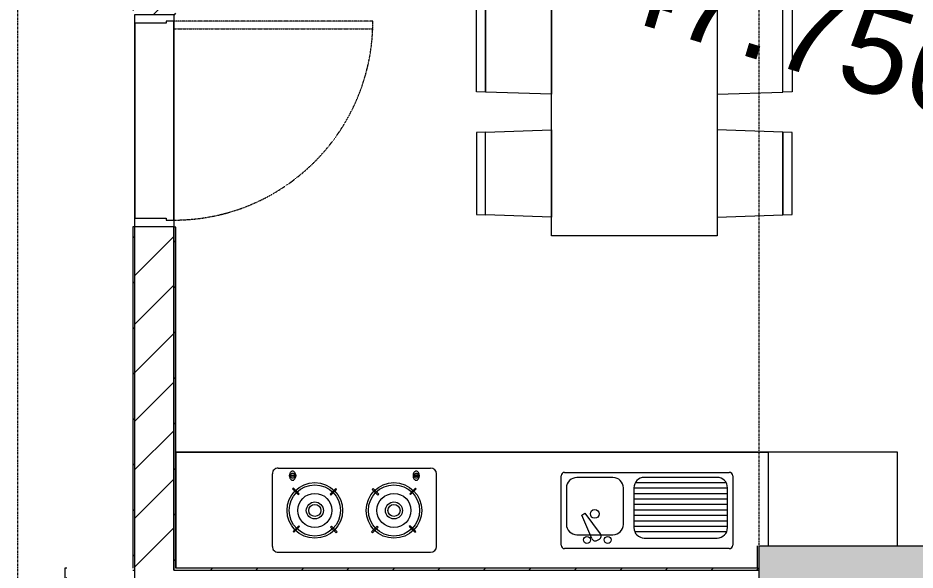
# Model space of a CAD drawing. Header units: millimetres. Extents: x -24439 to 198341, y -52871 to 149926.
# Drawn here: x 118253 to 122853, y 61837 to 64669 of the extents above; entities that cross this region are included whole.
import ezdxf

# ---------------------------------------------------------------- set-up
doc = ezdxf.new("R2010")
doc.units = ezdxf.units.MM
doc.linetypes.add('Grid Line', pattern=[22.225, 12.7, -3.175, 3.175, -3.175])
doc.linetypes.add('NET VAN', pattern=[1.06, 0.53, -0.53])
for name, color, linetype, lineweight in [('0-1', 7, 'Continuous', 5), ('A-DETL-GENF-2', 9, 'NET VAN', 9), ('A-DOOR', 31, 'Continuous', 9), ('A-DOOR-FRAM', 31, 'Continuous', 9), ('A-FLOR-1', 9, 'Continuous', 9), ('A-WALL', 113, 'Continuous', 9), ('A-WALL-3', 113, 'Continuous', 18), ('A-WALL-PATT-2', 9, 'Continuous', 9), ('A-WALL-PATT-3', 111, 'Continuous', 9), ('G-IMPT-6', 7, 'Continuous', 9), ('I-FURN', 30, 'Continuous', 9), ('I-FURN-1', 9, 'Continuous', 9), ('I-WALL-1', 253, 'Continuous', 18), ('I-WALL-3', 2, 'Continuous', 18), ('S-COLS-2', 253, 'Continuous', 18), ('S-COLS-3', 9, 'Continuous', 9), ('S-GRID-1', 1, 'Grid Line', 9)]:
    doc.layers.add(name, color=color, linetype=linetype, lineweight=lineweight)
doc.styles.add('Arial_2', font='arial_0.ttf', dxfattribs={"height": 450})
pattern_1 = [(45, (0, 0), (-116.67262, 116.67262), [])]

# ---------------------------------------------------------------- blocks, each defined once
blk = doc.blocks.new('M_Concrete-Rectangular-Column2 - 450x1300-812578-TKCS_MB ĐỊNH VỊ CAO ĐỘ THIẾT KẾ')
at = {"layer": 'S-COLS-3'}
blk.add_hatch(color=256, dxfattribs=at).paths.add_polyline_path([(-650, 225), (-650, -225), (650, -225), (650, 225), (165.2, 225)])
at = {"layer": 'S-COLS-2'}
for p, q in [((-650, 225), (650, 225)), ((-650, -225), (-650, 225)), ((650, 225), (650, -225)), ((650, -225), (-650, -225))]:
    blk.add_line(p, q, dxfattribs=at)
blk = doc.blocks.new('NCV_TKTC_KET CAU_rvt-1-TKCS_MB ĐỊNH VỊ CAO ĐỘ THIẾT KẾ')
at = {"layer": 'S-COLS-3'}
blk.add_blockref('M_Concrete-Rectangular-Column2 - 450x1300-812578-TKCS_MB ĐỊNH VỊ CAO ĐỘ THIẾT KẾ', (122702.6, 61736.9), dxfattribs=at)
blk = doc.blocks.new('HE BEP A1 - HE BEP A 2-V135-TKCS_MB ĐỊNH VỊ CAO ĐỘ THIẾT KẾ')
at = {"layer": 'I-FURN'}
for p, q in [((3700, 594.4), (3700, 0)), ((3700, 594.4), (3700, 0)), ((3175.6, 513.2), (2394, 513.2)), ((0, 479.4), (0, 0)), ((662.4, 0), (662.4, 479.4)), ((662.4, 0), (662.4, 479.4)), ((844.9, 120.7), (844.9, 476.9)), ((862.4, 494.4), (1706.9, 494.4)), ((1724.4, 476.9), (1724.4, 120.7)), ((2364, 483.2), (2364, 111.2)), ((3205.6, 483.2), (3205.6, 111.2)), ((1298.3, 440.1), (924.9, 440.1)), ((1644.4, 423.2), (1459, 423.2)), ((1602.7, 313.4), (1523.8, 418.4)), ((1541.1, 452.3), (1528.6, 445.1)), ((1566.6, 443.1), (1618.1, 322.3)), ((871.5, 386.8), (871.5, 182.3)), ((871.5, 380.9), (1351.6, 380.9)), ((876.4, 408.9), (1346.8, 408.9)), ((1351.6, 182.3), (1351.6, 386.8)), ((1405.6, 369.9), (1405.6, 183.2)), ((1697.8, 183.2), (1697.8, 369.9)), ((2474.5, 410.3), (2470.1, 405.9)), ((2470.1, 405.9), (2499.2, 376.7)), ((2503.6, 381.1), (2474.5, 410.3)), ((2499.2, 376.7), (2503.6, 381.1)), ((2692.1, 413), (2663, 383.9)), ((2663, 383.9), (2667.3, 379.5)), ((2667.3, 379.5), (2696.5, 408.6)), ((2696.5, 408.6), (2692.1, 413)), ((2873.2, 408.6), (2877.5, 413)), ((2902.3, 379.5), (2873.2, 408.6)), ((2877.5, 413), (2906.7, 383.9)), ((2906.7, 383.9), (2902.3, 379.5)), ((3066, 381.1), (3095.1, 410.3)), ((3070.4, 376.7), (3066, 381.1)), ((3099.5, 405.9), (3070.4, 376.7)), ((3095.1, 410.3), (3099.5, 405.9)), ((871.5, 352.9), (1351.6, 352.9)), ((871.5, 324.9), (1351.6, 324.9)), ((1618.1, 322.3), (1602.7, 313.4)), ((871.5, 296.9), (1351.6, 296.9)), ((871.5, 268.9), (1351.6, 268.9)), ((871.5, 240.9), (1351.6, 240.9)), ((871.5, 212.9), (1351.6, 212.9)), ((871.5, 184.9), (1351.6, 184.9)), ((2467.4, 188.3), (2496.5, 217.4)), ((2471.8, 183.9), (2467.4, 188.3)), ((2500.9, 213), (2471.8, 183.9)), ((2496.5, 217.4), (2500.9, 213)), ((2660.2, 215.8), (2664.6, 220.2)), ((2689.3, 186.7), (2660.2, 215.8)), ((2664.6, 220.2), (2693.7, 191.1)), ((2693.7, 191.1), (2689.3, 186.7)), ((2905, 220.2), (2875.9, 191.1)), ((2875.9, 191.1), (2880.3, 186.7)), ((2880.3, 186.7), (2909.4, 215.8)), ((2909.4, 215.8), (2905, 220.2)), ((3073.1, 217.4), (3068.7, 213)), ((3068.7, 213), (3097.9, 183.9)), ((3102.3, 188.3), (3073.1, 217.4)), ((3097.9, 183.9), (3102.3, 188.3)), ((877.9, 156.9), (1345.2, 156.9)), ((1706.9, 103.2), (862.4, 103.2)), ((924.9, 128.9), (1298.3, 128.9)), ((1459, 129.9), (1644.4, 129.9)), ((2451.6, 122.3), (2451.6, 118.3)), ((2484.1, 122.3), (2451.6, 122.3)), ((2451.6, 118.3), (2484.1, 118.3)), ((2484.1, 118.3), (2484.1, 122.3)), ((3085.5, 118.3), (3085.5, 122.3)), ((3085.5, 122.3), (3118, 122.3)), ((3118, 118.3), (3085.5, 118.3)), ((3118, 122.3), (3118, 118.3)), ((3175.6, 81.2), (2394, 81.2)), ((0, 0), (662.4, 0)), ((3700, 0), (662.4, 0))]:
    blk.add_line(p, q, dxfattribs=at)
for centre, radius in [((1485.9, 449.9), 17.8), ((1592.6, 449.9), 17.8), ((2581.9, 298.5), 142.6), ((2581.9, 298.5), 131.3), ((2987.7, 298.5), 142.6), ((2987.7, 298.5), 131.3), ((2581.9, 298.5), 87.2), ((2987.7, 298.5), 87.2), ((1552.8, 316.6), 22.2), ((2581.9, 298.5), 43.6), ((2581.9, 298.5), 30.9), ((2987.7, 298.5), 43.6), ((2987.7, 298.5), 30.9)]:
    blk.add_circle(centre, radius, dxfattribs=at)
for centre, radius, start, end in [((2394, 483.2), 30, 90, 180), ((3175.6, 483.2), 30, 360, 90), ((862.4, 476.9), 17.5, 90, 180), ((1706.9, 476.9), 17.5, 0, 90), ((924.9, 386.8), 53.3, 90, 180), ((1298.3, 386.8), 53.3, 360, 90), ((1459, 369.9), 53.3, 90, 180), ((1537.5, 429.7), 17.8, 119.9521, 219.4618), ((1549.9, 436.9), 17.8, 20.5379, 119.9521), ((1644.4, 369.9), 53.3, 360, 90), ((924.9, 182.3), 53.3, 180, 270), ((1298.3, 182.3), 53.3, 270, 360), ((1459, 183.2), 53.3, 180, 270), ((1644.4, 183.2), 53.3, 270, 360), ((2471.3, 126.9), 18.1, 120.7976, 145.204), ((2467.9, 132.6), 11.5, 90, 120.7976), ((2467.9, 132.6), 11.5, 59.2024, 90), ((2464.5, 126.9), 18.1, 34.796, 59.2024), ((3105.2, 126.9), 18.1, 120.7976, 145.204), ((3101.8, 132.6), 11.5, 90, 120.7976), ((3101.8, 132.6), 11.5, 59.2024, 90), ((3098.4, 126.9), 18.1, 34.796, 59.2024), ((862.4, 120.7), 17.5, 180, 270), ((1706.9, 120.7), 17.5, 270, 360), ((2394, 111.2), 30, 180, 270), ((2485.1, 120.7), 33.5, 163.9419, 180), ((2485.1, 120.7), 33.5, 180, 196.0581), ((2476.6, 123.1), 24.7, 145.204, 163.9419), ((2476.6, 118.2), 24.7, 196.0581, 214.796), ((2467.8, 120.3), 11.6, 9.9102, 170.0898), ((2467.8, 120.3), 11.6, 189.7177, 350.2823), ((2471.3, 114.5), 18.1, 214.796, 239.2024), ((2467.9, 108.8), 11.5, 239.2024, 270), ((2467.9, 108.8), 11.5, 270, 300.7976), ((2464.5, 114.5), 18.1, 300.7976, 325.204), ((2459.1, 123.1), 24.7, 16.0581, 34.796), ((2459.1, 118.2), 24.7, 325.204, 343.9419), ((2450.6, 120.7), 33.5, 0, 16.0581), ((2450.6, 120.7), 33.5, 343.9419, 0), ((3119, 120.7), 33.5, 163.9419, 180), ((3119, 120.7), 33.5, 180, 196.0581), ((3110.5, 123.1), 24.7, 145.204, 163.9419), ((3110.5, 118.2), 24.7, 196.0581, 214.796), ((3105.2, 114.5), 18.1, 214.796, 239.2024), ((3101.8, 120.3), 11.6, 9.9102, 170.0898), ((3101.8, 120.3), 11.6, 189.7177, 350.2823), ((3101.8, 108.8), 11.5, 239.2024, 270), ((3101.8, 108.8), 11.5, 270, 300.7976), ((3098.4, 114.5), 18.1, 300.7976, 325.204), ((3093, 123.1), 24.7, 16.0581, 34.796), ((3093, 118.2), 24.7, 325.204, 343.9419), ((3084.5, 120.7), 33.5, 0, 16.0581), ((3084.5, 120.7), 33.5, 343.9419, 0), ((3175.6, 111.2), 30, 270, 0)]:
    blk.add_arc(centre, radius, start, end, dxfattribs=at)
at = {"layer": 'I-FURN-1'}
for p, q in [((3700, 0), (3700, 594.4)), ((0, 479.4), (0, 0)), ((0, 0), (3700, 0))]:
    blk.add_line(p, q, dxfattribs=at)
blk = doc.blocks.new('RES_BAN AN 1 - RES_BAN AN 1-V81-TKCS_MB ĐỊNH VỊ CAO ĐỘ THIẾT KẾ')
at = {"layer": 'I-FURN-1'}
for p, q in [((-425, 1275), (425, 1275)), ((-425, 0), (-425, 1275)), ((425, 1275), (425, 0)), ((-761.9, 1168.8), (-809.6, 1167.2)), ((-809.6, 1167.2), (-809.6, 745.3)), ((-425, 1180), (-761.9, 1168.8)), ((-761.9, 1168.8), (-761.9, 743.8)), ((-761.9, 743.8), (-761.9, 1168.8)), ((-425, 732.5), (-425, 1180)), ((425, 1180), (761.9, 1168.8)), ((425, 732.5), (425, 1180)), ((761.9, 1168.8), (761.9, 743.8)), ((761.9, 1168.8), (761.9, 743.8)), ((809.6, 1167.2), (761.9, 1168.8)), ((809.6, 745.3), (809.6, 1167.2)), ((-809.6, 745.3), (-761.9, 743.8)), ((-761.9, 743.8), (-425, 732.5)), ((761.9, 743.8), (425, 732.5)), ((761.9, 743.8), (809.6, 745.3)), ((-809.6, 536.9), (-761.9, 538.5)), ((-809.6, 115.1), (-809.6, 536.9)), ((-425, 549.7), (-761.9, 538.5)), ((-761.9, 538.5), (-761.9, 113.5)), ((-761.9, 538.5), (-761.9, 113.5)), ((-425, 102.3), (-425, 549.7)), ((425, 549.7), (761.9, 538.5)), ((425, 102.3), (425, 549.7)), ((761.9, 538.5), (761.9, 113.5)), ((761.9, 538.5), (809.6, 536.9)), ((761.9, 113.5), (761.9, 538.5)), ((809.6, 536.9), (809.6, 115.1)), ((-761.9, 113.5), (-809.6, 115.1)), ((-761.9, 113.5), (-425, 102.3)), ((761.9, 113.5), (425, 102.3)), ((809.6, 115.1), (761.9, 113.5))]:
    blk.add_line(p, q, dxfattribs=at)
blk = doc.blocks.new('NCV_TKTC_TANG 1_rvt-1-TKCS_MB ĐỊNH VỊ CAO ĐỘ THIẾT KẾ')
at = {"layer": 'A-WALL-PATT-2'}
h = blk.add_hatch(dxfattribs=at)
h.set_pattern_fill('FP_3', color=256, style=0, pattern_type=2)
h.set_pattern_definition(pattern_1)
h.paths.add_polyline_path([(119062.5, 61836.9), (119062.5, 63595.3), (119052.5, 63595.3), (119052.5, 61836.9)])
h.paths.add_polyline_path([(119062.5, 64685.3), (119062.5, 64836.9), (119052.5, 64836.9), (119052.5, 64685.3)])
h = blk.add_hatch(dxfattribs=at)
h.set_pattern_fill('FP_3', color=256, style=0, pattern_type=2)
h.set_pattern_definition(pattern_1)
h.paths.add_polyline_path([(122052.6, 61836.9), (122052.6, 61961.9), (122042.6, 61961.9), (122042.6, 61836.9)])
h = blk.add_hatch(dxfattribs=at)
h.set_pattern_fill('FP_3', color=256, style=0, pattern_type=2)
h.set_pattern_definition(pattern_1)
h.paths.add_polyline_path([(119062.5, 61836.9), (122042.6, 61836.9), (122042.6, 61846.9), (119062.5, 61846.9)])
at = {"layer": 'A-FLOR-1'}
for p, q in [((118852.5, 64641.9), (118852.5, 63641.9)), ((119052.5, 64651.9), (119052.5, 63631.9)), ((119052.5, 63631.9), (119052.5, 64651.9))]:
    blk.add_line(p, q, dxfattribs=at)
at = {"layer": 'I-WALL-1'}
for p, q in [((119062.5, 63595.3), (119052.5, 63595.3)), ((119052.5, 63595.3), (119052.5, 61836.9)), ((119062.5, 61846.9), (119062.5, 63595.3)), ((122042.6, 61961.9), (122042.6, 61846.9)), ((119052.5, 61836.9), (119062.5, 61836.9)), ((122042.6, 61846.9), (119062.5, 61846.9)), ((119062.5, 61836.9), (122042.6, 61836.9)), ((122042.6, 61836.9), (122052.6, 61836.9))]:
    blk.add_line(p, q, dxfattribs=at)
at = {"layer": 'I-FURN-1', "rotation": 180}
for name, p in [('RES_BAN AN 1 - RES_BAN AN 1-V81-TKCS_MB ĐỊNH VỊ CAO ĐỘ THIẾT KẾ', (121412.6, 64826.9)), ('HE BEP A1 - HE BEP A 2-V135-TKCS_MB ĐỊNH VỊ CAO ĐỘ THIẾT KẾ', (122762.6, 62441.3))]:
    blk.add_blockref(name, p, dxfattribs=at)
blk = doc.blocks.new('FD_05 - FD_05-1000x2200mm-835433-TKCS_MB ĐỊNH VỊ CAO ĐỘ THIẾT KẾ')
at = {"layer": 'A-DETL-GENF-2'}
for p, q in [((510, -100), (470, -100)), ((470, -100), (470, -1120)), ((510, -1120), (510, -100)), ((470, -1120), (510, -1120))]:
    blk.add_line(p, q, dxfattribs=at)
blk.add_arc((510, -100), 1020, 180, 267.7525, dxfattribs=at)
at = {"layer": 'A-DOOR-FRAM'}
for p, q in [((-545, 100), (-500, 100)), ((-545, -100), (-545, 100)), ((-500, 100), (-500, -60)), ((500, 100), (545, 100)), ((500, -60), (500, 100)), ((545, 100), (545, -100)), ((-500, -60), (-510, -60)), ((-510, -60), (-510, -100)), ((510, -60), (500, -60)), ((510, -100), (510, -60)), ((-510, -100), (-545, -100)), ((545, -100), (510, -100))]:
    blk.add_line(p, q, dxfattribs=at)
blk = doc.blocks.new('NCV_TKCS_251209_TONG THE HIEN TRANG SAN DUONG - NCV_TKCS_HIEN TRANG_251209a_dwg-1612995-TKCS_MB ĐỊNH VỊ CAO ĐỘ THIẾT KẾ')
at = {"layer": 'G-IMPT-6', "insert": (563588729.9, 1145043033.3), "char_height": 450, "width": 5277.08, "attachment_point": 1, "line_spacing_factor": 0.941778, "style": 'Arial_2'}
blk.add_mtext('X=1145047.756Y=563585.610Z=0.45', dxfattribs=at)
blk = doc.blocks.new('NCV_TKCS_251209_TONG THE HIEN TRANG SAN DUONG - NCV_TKCS_251209_TONG THE HIEN TRANG SAN DUONG-1605292-TKCS_MB ĐỊNH VỊ CAO ĐỘ THIẾT KẾ')
at = {"rotation": 343.2379237072182}
blk.add_blockref('NCV_TKCS_251209_TONG THE HIEN TRANG SAN DUONG - NCV_TKCS_HIEN TRANG_251209a_dwg-1612995-TKCS_MB ĐỊNH VỊ CAO ĐỘ THIẾT KẾ', (-869777547.7, -933796958.8), dxfattribs=at)

msp = doc.modelspace()

# ---------------------------------------------------------------- hatches: boundary and pattern name
at = {"layer": 'A-WALL-PATT-3'}
h = msp.add_hatch(dxfattribs=at)
h.set_pattern_fill('FP_8', color=256, style=0, pattern_type=2)
h.set_pattern_definition(pattern_1)
h.paths.add_polyline_path([(118842.5, 61836.9), (118852.5, 61836.9), (118852.5, 63596.9), (118842.5, 63594.7), (118842.5, 61846.9)])
h.paths.add_polyline_path([(118852.5, 64686.9), (118852.5, 65886.9), (118842.5, 65886.9), (118842.5, 64686.9)])
h = msp.add_hatch(dxfattribs=at)
h.set_pattern_fill('FP_1', color=256, style=0, pattern_type=2)
h.set_pattern_definition([(45, (0, 0), (-124.4508, 124.4508), [])])
h.paths.add_polyline_path([(118852.5, 61836.9), (119052.5, 61836.9), (119052.5, 63596.9), (118852.5, 63596.9), (118852.5, 62554.5)])
h.paths.add_polyline_path([(119012.5, 64686.9), (119052.5, 64686.9), (119052.5, 64835.3), (118852.5, 64835.3), (118852.5, 64686.9)])
h.paths.add_polyline_path([(119052.5, 65035.3), (119052.5, 65886.9), (118852.5, 65886.9), (118852.5, 65035.3)])
h = msp.add_hatch(dxfattribs=at)
h.set_pattern_fill('FP_8', color=256, style=0, pattern_type=2)
h.set_pattern_definition(pattern_1)
h.paths.add_polyline_path([(118492.5, 57676.9), (118502.5, 57676.9), (118502.5, 61846.9), (118492.5, 61846.9), (118492.5, 58609.5)])

# ---------------------------------------------------------------- linework, layer by layer
at = {"layer": 'A-WALL'}
for p, q in [((118852.5, 63641.9), (118852.5, 64641.9)), ((119052.5, 64651.9), (119052.5, 63631.9)), ((118852.5, 61636.9), (118852.5, 63596.9))]:
    msp.add_line(p, q, dxfattribs=at)
at = {"layer": 'A-WALL-3'}
msp.add_line((119052.5, 61836.9), (119052.5, 63596.9), dxfattribs=at)
at = {"layer": 'I-WALL-3'}
for p, q in [((118852.5, 63596.9), (118842.5, 63596.9)), ((118842.5, 63596.9), (118842.5, 61846.9)), ((118502.5, 61846.9), (118492.5, 61846.9)), ((118492.5, 61846.9), (118492.5, 57676.9)), ((118842.5, 61836.9), (118852.5, 61836.9))]:
    msp.add_line(p, q, dxfattribs=at)
at = {"layer": 'S-GRID-1'}
for p, q in [((118252.6, 20960.6), (118252.6, 80482.7)), ((122052.6, 20960.6), (122052.6, 80482.7))]:
    msp.add_line(p, q, dxfattribs=at)

# ---------------------------------------------------------------- block references
at = {"layer": '0-1'}
for name in ['NCV_TKTC_KET CAU_rvt-1-TKCS_MB ĐỊNH VỊ CAO ĐỘ THIẾT KẾ', 'NCV_TKTC_TANG 1_rvt-1-TKCS_MB ĐỊNH VỊ CAO ĐỘ THIẾT KẾ']:
    msp.add_blockref(name, (0, 0), dxfattribs=at)
at = {"layer": 'A-DETL-GENF-2'}
msp.add_blockref('NCV_TKCS_251209_TONG THE HIEN TRANG SAN DUONG - NCV_TKCS_251209_TONG THE HIEN TRANG SAN DUONG-1605292-TKCS_MB ĐỊNH VỊ CAO ĐỘ THIẾT KẾ', (26103.5, 9888.2), dxfattribs=at)
at = {"layer": 'A-DOOR', "rotation": 90.0000000000001}
msp.add_blockref('FD_05 - FD_05-1000x2200mm-835433-TKCS_MB ĐỊNH VỊ CAO ĐỘ THIẾT KẾ', (118952.5, 64141.9), dxfattribs=at)

doc.saveas('drawing.dxf')
